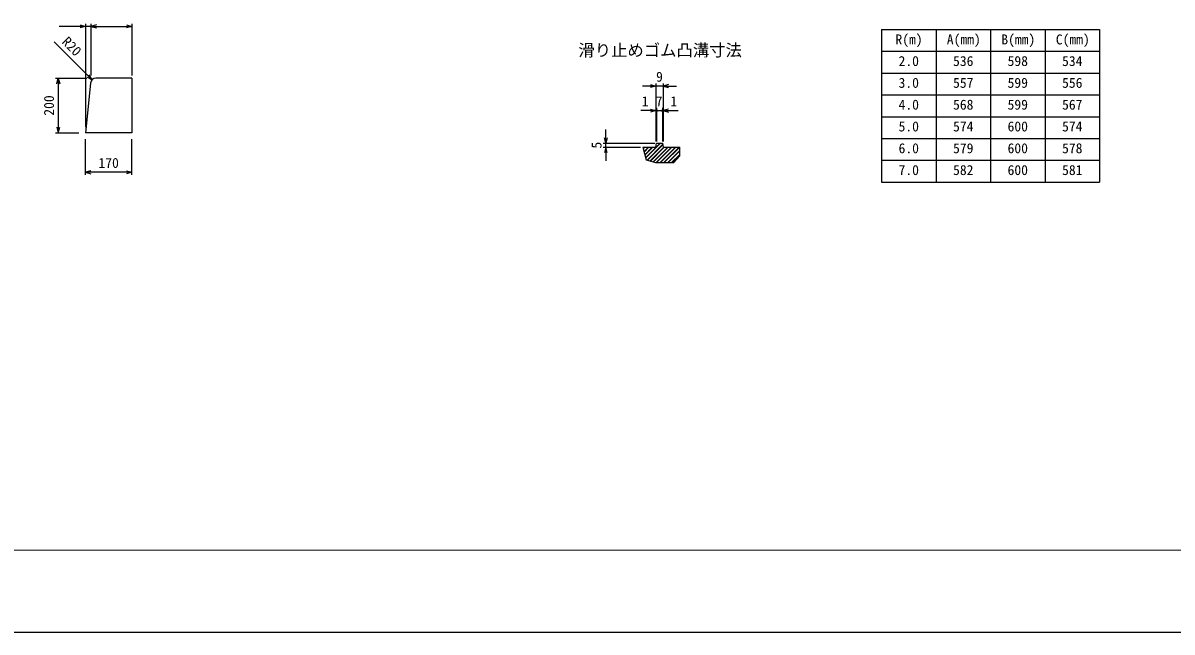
# Model space of a CAD drawing. Units: millimetres, scale not verified. Extents: x -6300 to 6300, y -4455 to 4455.
# Drawn here: x -2637 to 1579, y -4455 to -2220 of the extents above; entities that cross this region are included whole.
import ezdxf
from ezdxf.enums import TextEntityAlignment as Align

# ---------------------------------------------------------------- set-up
doc = ezdxf.new("R2010")
doc.units = ezdxf.units.MM
doc.header["$LTSCALE"] = 15
doc.linetypes.add('LONG_DASHED_DOTTED', pattern=[15.25, 12, -1.5, 0.25, -1.5])
for name, color, linetype, lineweight in [('0-0_DIM', 7, 'Continuous', 25), ('0-1_Defpoints', 5, 'Continuous', 25), ('0-2_HATCH', 6, 'Continuous', 25), ('0-3_OUTLINE', 3, 'Continuous', 25), ('0-5_TXT', 7, 'Continuous', 25), ('0-6_WAKU', 3, 'Continuous', 13)]:
    doc.layers.add(name, color=color, linetype=linetype, lineweight=lineweight)
doc.styles.add('ＭＳ ゴシック', font='')
doc.styles.get('ＭＳ ゴシック').set_extended_font_data('MS Gothic')

msp = doc.modelspace()

# ---------------------------------------------------------------- linework, layer by layer
at = {"layer": '0-0_DIM'}
for p, q in [((-2407.93, -2233.17), (-2504.53, -2233.17)), ((-2407.93, -2223.17), (-2407.93, -2602.19)), ((-2387.93, -2233.17), (-2407.93, -2233.17)), ((-2387.93, -2223.17), (-2387.93, -2413.44)), ((-2387.93, -2233.17), (-2237.93, -2233.17)), ((-2237.93, -2223.17), (-2237.93, -2413.44)), ((-2383.98, -2429.03), (-2523.13, -2289.87)), ((-2517.86, -2423.17), (-2402.71, -2423.17)), ((-2507.86, -2423.17), (-2507.86, -2623.17)), ((-315.36, -2442), (-315.36, -2655.84)), ((-288.36, -2442), (-288.36, -2655.84)), ((-315.36, -2452), (-364.69, -2452)), ((-288.36, -2452), (-315.36, -2452)), ((-288.36, -2452), (-239.02, -2452)), ((-315.36, -2542), (-370.49, -2542)), ((-312.36, -2542), (-315.36, -2542)), ((-312.36, -2532), (-312.36, -2655.84)), ((-312.36, -2542), (-291.36, -2542)), ((-291.36, -2532), (-291.36, -2655.84)), ((-288.36, -2542), (-291.36, -2542)), ((-288.36, -2542), (-233.22, -2542)), ((-498.71, -2661.25), (-498.71, -2611.25)), ((-2517.86, -2623.17), (-2432.93, -2623.17)), ((-2407.93, -2778.17), (-2407.93, -2646.98)), ((-2237.94, -2778.17), (-2237.94, -2646.98)), ((-508.71, -2661.25), (-319.23, -2661.25)), ((-508.71, -2676.25), (-371.02, -2676.25)), ((-498.71, -2676.25), (-498.71, -2661.25)), ((-498.71, -2676.25), (-498.71, -2726.25)), ((-2237.93, -2768.17), (-2407.93, -2768.17))]:
    msp.add_line(p, q, dxfattribs=at)
for points in [[(-2427.93, -2227.81), (-2407.93, -2233.17), (-2427.93, -2238.53)], [(-2367.93, -2227.81), (-2387.93, -2233.17), (-2367.93, -2238.53)], [(-2257.93, -2227.81), (-2237.93, -2233.17), (-2257.93, -2238.53)], [(-2513.22, -2443.17), (-2507.86, -2423.17), (-2502.5, -2443.17)], [(-2401.91, -2418.68), (-2383.98, -2429.03), (-2394.33, -2411.1)], [(-335.36, -2446.64), (-315.36, -2452), (-335.36, -2457.35)], [(-268.36, -2446.64), (-288.36, -2452), (-268.36, -2457.35)], [(-335.36, -2536.64), (-315.36, -2542), (-335.36, -2547.35)], [(-268.36, -2536.64), (-288.36, -2542), (-268.36, -2547.35)], [(-2513.22, -2603.17), (-2507.86, -2623.17), (-2502.5, -2603.17)], [(-493.35, -2641.25), (-498.71, -2661.25), (-504.07, -2641.25)], [(-493.35, -2696.25), (-498.71, -2676.25), (-504.07, -2696.25)], [(-2387.93, -2762.81), (-2407.93, -2768.17), (-2387.93, -2773.53)], [(-2257.94, -2762.81), (-2237.94, -2768.17), (-2257.94, -2773.53)]]:
    msp.add_lwpolyline(points, dxfattribs=at)
for centre in [(-312.36, -2542), (-291.36, -2542)]:
    msp.add_circle(centre, 3, dxfattribs=at)
at = {"layer": '0-1_Defpoints'}
msp.add_lwpolyline([(-6300, -4455), (6300, -4455), (6300, 4455), (-6300, 4455)], close=True, dxfattribs=at)
at = {"layer": '0-2_HATCH'}
for p, q in [((-361.81, -2681.6), (-356.46, -2676.25)), ((-361.52, -2682.73), (-355.05, -2676.25)), ((-358.89, -2692.83), (-342.32, -2676.25)), ((-358.6, -2693.95), (-340.91, -2676.25)), ((-355.97, -2704.05), (-328.18, -2676.25)), ((-355.68, -2705.17), (-326.77, -2676.25)), ((-353.05, -2715.27), (-299.04, -2661.25)), ((-352.76, -2716.39), (-297.62, -2661.25)), ((-347.33, -2723.69), (-290.28, -2666.64)), ((-346.23, -2724), (-290.04, -2667.82)), ((-336.33, -2726.83), (-285.75, -2676.25)), ((-335.23, -2727.15), (-284.34, -2676.25)), ((-325.33, -2729.98), (-271.61, -2676.25)), ((-324.23, -2730.29), (-270.2, -2676.25)), ((-313.8, -2732.59), (-257.47, -2676.25)), ((-312.39, -2732.59), (-256.05, -2676.25)), ((-299.66, -2732.59), (-243.33, -2676.25)), ((-298.25, -2732.59), (-241.91, -2676.25)), ((-285.52, -2732.59), (-229.18, -2676.25)), ((-284.1, -2732.59), (-227.77, -2676.25)), ((-271.38, -2732.59), (-227.16, -2688.37)), ((-269.96, -2732.59), (-227.16, -2689.78)), ((-257.23, -2732.59), (-227.16, -2702.51)), ((-255.82, -2732.59), (-227.16, -2703.92))]:
    msp.add_line(p, q, dxfattribs=at)
at = {"layer": '0-2_HATCH', "linetype": 'LONG_DASHED_DOTTED'}
msp.add_lwpolyline([(-363.21, -2676.25), (-351.14, -2722.6), (-316.19, -2732.59), (-249.62, -2732.59), (-227.16, -2707.62), (-227.16, -2676.25)], dxfattribs=at)
at = {"layer": '0-3_OUTLINE'}
for p, q in [((-2389.74, -2441.18), (-2407.93, -2623.17)), ((-2237.94, -2423.17), (-2369.84, -2423.17)), ((-2237.94, -2423.17), (-2237.94, -2623.17)), ((-2237.94, -2623.17), (-2407.93, -2623.17)), ((-363.21, -2676.25), (-315.36, -2676.25)), ((-315.36, -2676.25), (-312.36, -2661.25)), ((-312.36, -2661.25), (-291.36, -2661.25)), ((-291.36, -2661.25), (-288.36, -2676.25)), ((-288.36, -2676.25), (-227.16, -2676.25))]:
    msp.add_line(p, q, dxfattribs=at)
msp.add_arc((-2369.84, -2443.17), 20, 90, 174.28939, dxfattribs=at)
at = {"layer": '0-5_TXT'}
for p, q in [((512.87, -2244.34), (512.87, -2804.34)), ((512.87, -2244.34), (1312.87, -2244.34)), ((712.87, -2244.34), (712.87, -2804.34)), ((912.87, -2244.34), (912.87, -2804.34)), ((1112.87, -2244.34), (1112.87, -2804.34)), ((1312.87, -2244.34), (1312.87, -2804.34)), ((512.87, -2324.34), (1312.87, -2324.34)), ((512.87, -2404.34), (1312.87, -2404.34)), ((512.87, -2484.34), (1312.87, -2484.34)), ((512.87, -2564.34), (1312.87, -2564.34)), ((512.87, -2644.34), (1312.87, -2644.34)), ((512.87, -2724.34), (1312.87, -2724.34)), ((512.87, -2804.34), (1312.87, -2804.34))]:
    msp.add_line(p, q, dxfattribs=at)
at = {"layer": '0-6_WAKU'}
msp.add_lwpolyline([(-6000, -4155), (6000, -4155), (6000, 4155), (-6000, 4155)], close=True, dxfattribs=at)

# ---------------------------------------------------------------- texts
at = {"layer": '0-0_DIM', "style": 'ＭＳ ゴシック'}
for s, rotation, p in [('R20', 315, (-2505.56, -2300.38)), ('200', 90, (-2512.86, -2560.67)), ('5', 90, (-503.71, -2681.25))]:
    msp.add_text(s, height=36.66, rotation=rotation, dxfattribs=at).set_placement(p, align=Align.BOTTOM_LEFT)
for s, p in [('9', (-314.36, -2447)), ('1', (-366.65, -2537)), ('7', (-315.61, -2537)), ('1', (-262.06, -2537)), ('170', (-2360.43, -2763.17))]:
    msp.add_text(s, height=36.66, dxfattribs=at).set_placement(p, align=Align.BOTTOM_LEFT)
at = {"layer": '0-5_TXT', "style": 'ＭＳ ゴシック'}
for s, height, p in [('R(m)', 36.66, (563.87, -2310.18)), ('A(mm)', 36.66, (752.36, -2310.18)), ('B(mm)', 36.66, (952.36, -2310.18)), ('C(mm)', 36.66, (1152.36, -2310.18)), ('滑り止めゴム凸溝寸法', 43.99, (-599.47, -2355.62)), ('2.0', 36.66, (575.37, -2389.34)), ('536', 36.66, (775.37, -2389.34)), ('598', 36.66, (975.37, -2389.34)), ('534', 36.66, (1175.37, -2389.34)), ('3.0', 36.66, (575.37, -2469.34)), ('557', 36.66, (775.37, -2469.34)), ('599', 36.66, (975.37, -2469.34)), ('556', 36.66, (1175.37, -2469.34)), ('4.0', 36.66, (575.37, -2549.34)), ('568', 36.66, (775.37, -2549.34)), ('599', 36.66, (975.37, -2549.34)), ('567', 36.66, (1175.37, -2549.34)), ('5.0', 36.66, (575.37, -2629.34)), ('574', 36.66, (775.37, -2629.34)), ('600', 36.66, (975.37, -2629.34)), ('574', 36.66, (1175.37, -2629.34)), ('6.0', 36.66, (575.37, -2709.34)), ('579', 36.66, (775.37, -2709.34)), ('600', 36.66, (975.37, -2709.34)), ('578', 36.66, (1175.37, -2709.34)), ('7.0', 36.66, (575.37, -2789.34)), ('582', 36.66, (775.37, -2789.34)), ('600', 36.66, (975.37, -2789.34)), ('581', 36.66, (1175.37, -2789.34))]:
    msp.add_text(s, height=height, dxfattribs=at).set_placement(p, align=Align.BOTTOM_LEFT)

doc.saveas('drawing.dxf')
